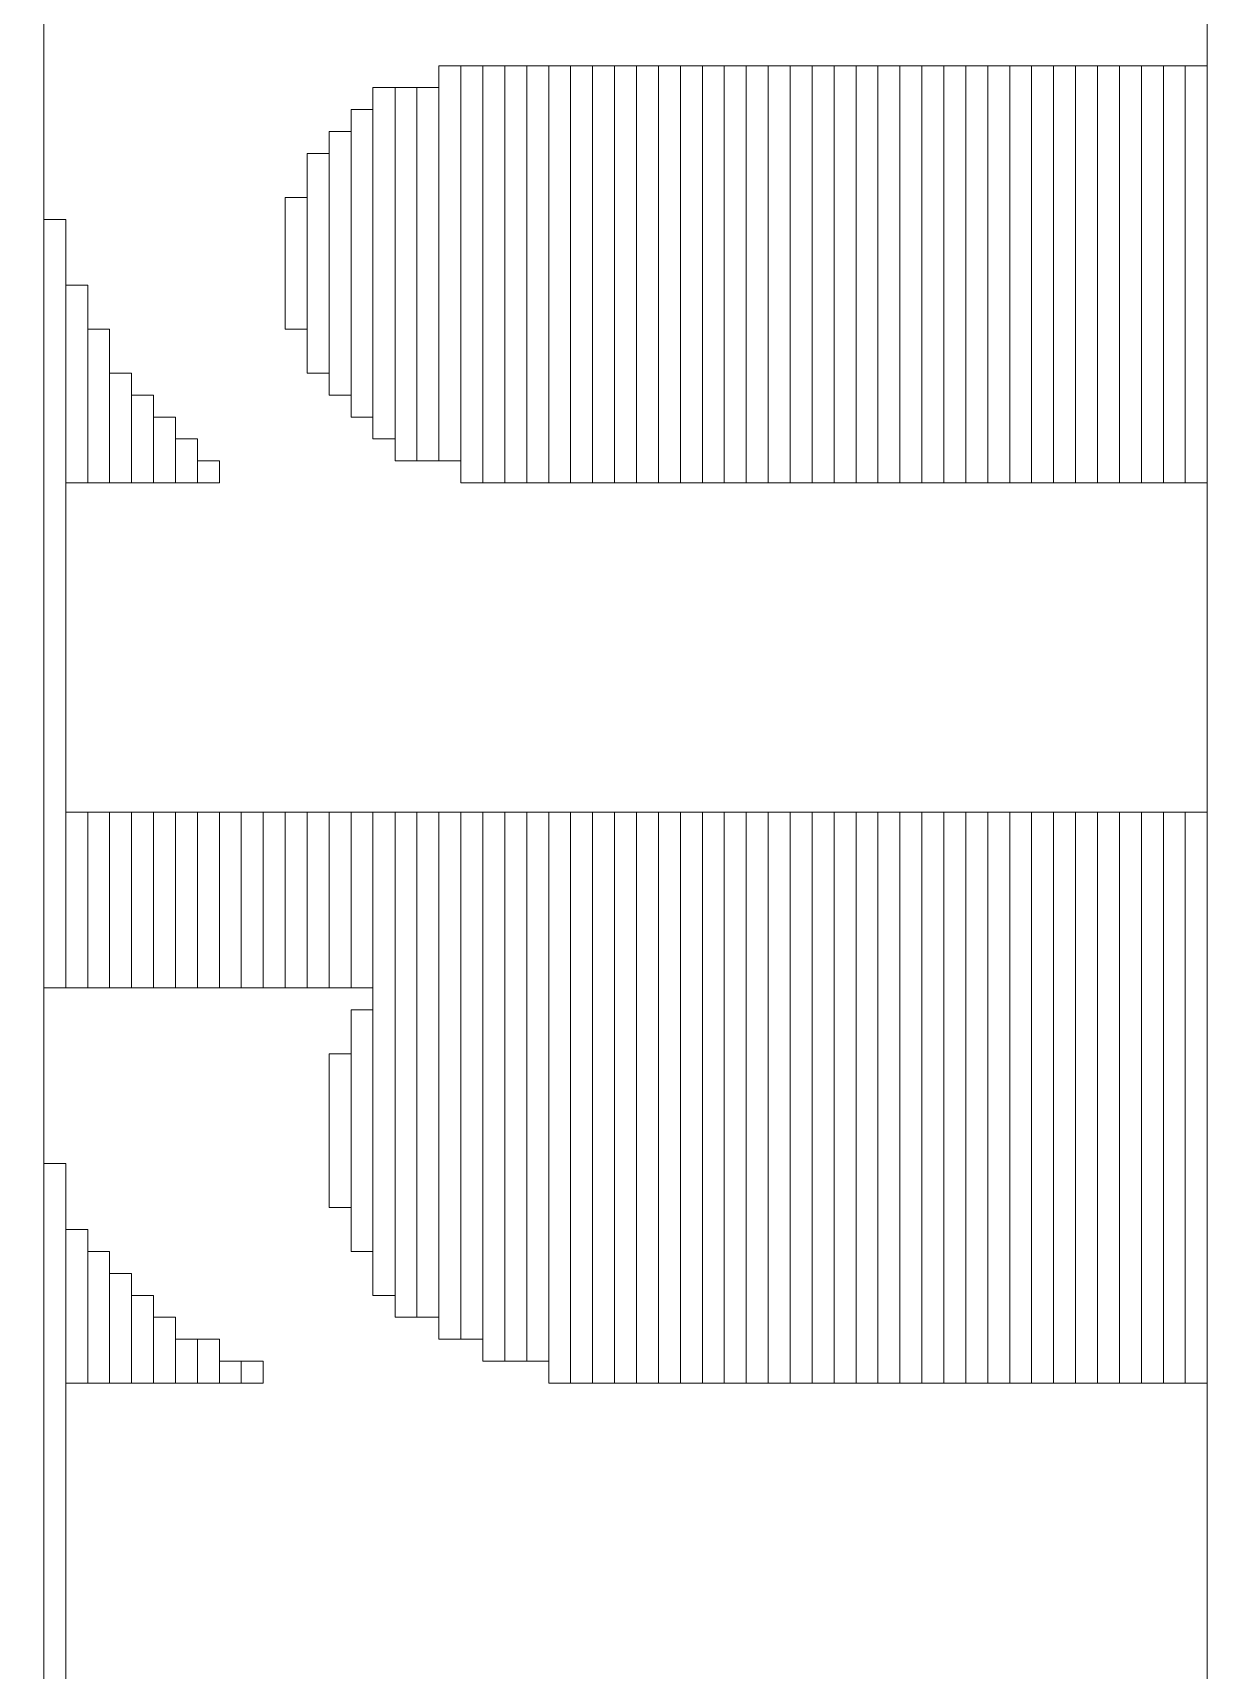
# Model space of a CAD drawing. Header units: millimetres. Extents: x -90 to 99, y -65 to 67.
# Drawn here: x -49.814 to -48.442, y -1.625 to 0.269 of the extents above; entities that cross this region are included whole.
import ezdxf

# ---------------------------------------------------------------- set-up
doc = ezdxf.new("R2010")
doc.units = ezdxf.units.MM
doc.header["$MEASUREMENT"] = 0
doc.layers.add('BG_OUTLINE', color=7, linetype='Continuous')
doc.layers.add('MA_PEN3', color=7, linetype='Continuous')

msp = doc.modelspace()

# ---------------------------------------------------------------- linework, layer by layer
at = {"layer": 'BG_OUTLINE', "color": 3, "lineweight": 9}
msp.add_open_spline([(-71.7269, -61.8795), (-71.7269, -61.8795), (-71.7343, 42.2681), (-71.7343, 42.2681), (-71.7343, 42.2681), (-71.7348, 43.0066), (-71.4419, 43.715), (-70.92, 44.2375), (-70.92, 44.2375), (-70.3982, 44.76), (-69.6866, 45.0538), (-68.9482, 45.0543), (-68.9482, 45.0543), (-68.9482, 45.0543), (75.2046, 45.0543), (75.2046, 45.0543), (75.2046, 45.0543), (76.8319, 45.0552), (78.1763, 43.7805), (78.2661, 42.1556), (78.2661, 42.1556), (78.2661, 42.1556), (78.2661, 31.2814), (78.2661, 31.2814), (78.2661, 31.2814), (78.2661, 31.2814), (72.2646, 31.2814), (72.2646, 31.2814), (72.2646, 31.2814), (72.2646, 31.2814), (72.2646, 26.9814), (72.2646, 26.9814), (72.2646, 26.9814), (72.2646, 26.9814), (78.2661, 26.9814), (78.2661, 26.9814), (78.2661, 26.9814), (78.2661, 26.9814), (78.2661, 18.6553), (78.2661, 18.6553), (78.2661, 18.6553), (78.2661, 18.6553), (72.2496, 18.6553), (72.2496, 18.6553), (72.2496, 18.6553), (72.2496, 18.6553), (72.2496, 14.3553), (72.2496, 14.3553), (72.2496, 14.3553), (72.2496, 14.3553), (78.2661, 14.3553), (78.2661, 14.3553), (78.2661, 14.3553), (78.2661, 14.3553), (78.2661, 9.255), (78.2661, 9.255), (78.2661, 9.255), (78.2661, 9.255), (72.2648, 9.255), (72.2648, 9.255), (72.2648, 9.255), (72.2648, 9.255), (72.2648, 4.955), (72.2648, 4.955), (72.2648, 4.955), (72.2648, 4.955), (78.2661, 4.955), (78.2661, 4.955), (78.2661, 4.955), (78.2661, 4.955), (78.2661, -3.3762), (78.2661, -3.3762), (78.2661, -3.3762), (78.2661, -3.3762), (72.2445, -3.3762), (72.2445, -3.3762), (72.2445, -3.3762), (72.2445, -3.3762), (72.2445, -7.6762), (72.2445, -7.6762), (72.2445, -7.6762), (72.2445, -7.6762), (78.2661, -7.6762), (78.2661, -7.6762), (78.2661, -7.6762), (78.2661, -7.6762), (78.2661, -12.7615), (78.2661, -12.7615), (78.2661, -12.7615), (78.2661, -12.7615), (72.2651, -12.7615), (72.2651, -12.7615), (72.2651, -12.7615), (72.2651, -12.7615), (72.2651, -17.0615), (72.2651, -17.0615), (72.2651, -17.0615), (72.2651, -17.0615), (78.2661, -17.0615), (78.2661, -17.0615), (78.2661, -17.0615), (78.2661, -17.0615), (78.2661, -25.4097), (78.2661, -25.4097), (78.2661, -25.4097), (78.2661, -25.4097), (72.2656, -25.4097), (72.2656, -25.4097), (72.2656, -25.4097), (72.2656, -25.4097), (72.2656, -29.7097), (72.2656, -29.7097), (72.2656, -29.7097), (72.2656, -29.7097), (78.2661, -29.7097), (78.2661, -29.7097), (78.2661, -29.7097), (78.2661, -29.7097), (78.2661, -34.793), (78.2661, -34.793), (78.2661, -34.793), (78.2661, -34.793), (72.2679, -34.793), (72.2679, -34.793), (72.2679, -34.793), (72.2679, -34.793), (72.2679, -39.0929), (72.2679, -39.0929), (72.2679, -39.0929), (72.2679, -39.0929), (78.2661, -39.0929), (78.2661, -39.0929), (78.2661, -39.0929), (78.2661, -39.0929), (78.2661, -47.4269), (78.2661, -47.4269), (78.2661, -47.4269), (78.2661, -47.4269), (72.2679, -47.4269), (72.2679, -47.4269), (72.2679, -47.4269), (72.2679, -47.4269), (72.2679, -51.7269), (72.2679, -51.7269), (72.2679, -51.7269), (72.2679, -51.7269), (78.2661, -51.7269), (78.2661, -51.7269), (78.2661, -51.7269), (78.2661, -51.7269), (78.2661, -51.8138), (78.2661, -51.8138), (78.2661, -51.8138), (78.2661, -51.8138), (78.2656, -61.8468), (78.2656, -61.8468), (78.2656, -61.8468), (78.2661, -62.6669), (77.9407, -63.4536), (77.3612, -64.0339), (77.3612, -64.0339), (76.7817, -64.6142), (75.9915, -64.9405), (75.1713, -64.941), (75.1713, -64.941), (75.1713, -64.941), (-68.6609, -64.9456), (-68.6609, -64.9456), (-68.6609, -64.9456), (-69.4735, -64.9461), (-70.2531, -64.6237), (-70.8281, -64.0495), (-70.8281, -64.0495), (-71.4031, -63.4752), (-71.7264, -62.6922), (-71.7269, -61.8795)], degree=3, knots=[0, 0, 0, 0, 0.022727, 0.022727, 0.022727, 0.022727, 0.045455, 0.045455, 0.045455, 0.045455, 0.068182, 0.068182, 0.068182, 0.068182, 0.090909, 0.090909, 0.090909, 0.090909, 0.113636, 0.113636, 0.113636, 0.113636, 0.136364, 0.136364, 0.136364, 0.136364, 0.159091, 0.159091, 0.159091, 0.159091, 0.181818, 0.181818, 0.181818, 0.181818, 0.204545, 0.204545, 0.204545, 0.204545, 0.227273, 0.227273, 0.227273, 0.227273, 0.25, 0.25, 0.25, 0.25, 0.272727, 0.272727, 0.272727, 0.272727, 0.295455, 0.295455, 0.295455, 0.295455, 0.318182, 0.318182, 0.318182, 0.318182, 0.340909, 0.340909, 0.340909, 0.340909, 0.363636, 0.363636, 0.363636, 0.363636, 0.386364, 0.386364, 0.386364, 0.386364, 0.409091, 0.409091, 0.409091, 0.409091, 0.431818, 0.431818, 0.431818, 0.431818, 0.454545, 0.454545, 0.454545, 0.454545, 0.477273, 0.477273, 0.477273, 0.477273, 0.5, 0.5, 0.5, 0.5, 0.522727, 0.522727, 0.522727, 0.522727, 0.545455, 0.545455, 0.545455, 0.545455, 0.568182, 0.568182, 0.568182, 0.568182, 0.590909, 0.590909, 0.590909, 0.590909, 0.613636, 0.613636, 0.613636, 0.613636, 0.636364, 0.636364, 0.636364, 0.636364, 0.659091, 0.659091, 0.659091, 0.659091, 0.681818, 0.681818, 0.681818, 0.681818, 0.704545, 0.704545, 0.704545, 0.704545, 0.727273, 0.727273, 0.727273, 0.727273, 0.75, 0.75, 0.75, 0.75, 0.772727, 0.772727, 0.772727, 0.772727, 0.795455, 0.795455, 0.795455, 0.795455, 0.818182, 0.818182, 0.818182, 0.818182, 0.840909, 0.840909, 0.840909, 0.840909, 0.863636, 0.863636, 0.863636, 0.863636, 0.886364, 0.886364, 0.886364, 0.886364, 0.909091, 0.909091, 0.909091, 0.909091, 0.931818, 0.931818, 0.931818, 0.931818, 0.954545, 0.954545, 0.954545, 0.954545, 0.977273, 0.977273, 0.977273, 0.977273, 1, 1, 1, 1], dxfattribs=at)
at = {"layer": 'MA_PEN3', "color": 5, "lineweight": 9}
for points in [[(-49.8014, -4.2904), (-49.8014, -4.2904), (-49.8267, -4.2904), (-49.8267, -4.2904), (-49.8267, -4.2904), (-49.8267, -4.2904), (-49.8267, 2.4658), (-49.8267, 2.4658), (-49.8267, 2.4658), (-49.8267, 2.4658), (-49.8014, 2.4658), (-49.8014, 2.4658), (-49.8014, 2.4658), (-49.8014, 2.4658), (-49.8014, -4.2904), (-49.8014, -4.2904)], [(-48.4297, -2.3092), (-48.4297, -2.3092), (-48.4551, -2.3092), (-48.4551, -2.3092), (-48.4551, -2.3092), (-48.4551, -2.3092), (-48.4551, 1.3736), (-48.4551, 1.3736), (-48.4551, 1.3736), (-48.4551, 1.3736), (-48.4297, 1.3736), (-48.4297, 1.3736), (-48.4297, 1.3736), (-48.4297, 1.3736), (-48.4297, -2.3092), (-48.4297, -2.3092)], [(-49.3187, -0.2265), (-49.3187, -0.2265), (-49.3442, -0.2265), (-49.3442, -0.2265), (-49.3442, -0.2265), (-49.3442, -0.2265), (-49.3442, 0.2307), (-49.3442, 0.2307), (-49.3442, 0.2307), (-49.3442, 0.2307), (-49.3187, 0.2307), (-49.3187, 0.2307), (-49.3187, 0.2307), (-49.3187, 0.2307), (-49.3187, -0.2265), (-49.3187, -0.2265)], [(-49.2933, -0.2519), (-49.2933, -0.2519), (-49.3187, -0.2519), (-49.3187, -0.2519), (-49.3187, -0.2519), (-49.3187, -0.2519), (-49.3187, 0.2307), (-49.3187, 0.2307), (-49.3187, 0.2307), (-49.3187, 0.2307), (-49.2933, 0.2307), (-49.2933, 0.2307), (-49.2933, 0.2307), (-49.2933, 0.2307), (-49.2933, -0.2519), (-49.2933, -0.2519)], [(-49.268, -0.2519), (-49.268, -0.2519), (-49.2933, -0.2519), (-49.2933, -0.2519), (-49.2933, -0.2519), (-49.2933, -0.2519), (-49.2933, 0.2307), (-49.2933, 0.2307), (-49.2933, 0.2307), (-49.2933, 0.2307), (-49.268, 0.2307), (-49.268, 0.2307), (-49.268, 0.2307), (-49.268, 0.2307), (-49.268, -0.2519), (-49.268, -0.2519)], [(-49.2425, -0.2519), (-49.2425, -0.2519), (-49.268, -0.2519), (-49.268, -0.2519), (-49.268, -0.2519), (-49.268, -0.2519), (-49.268, 0.2307), (-49.268, 0.2307), (-49.268, 0.2307), (-49.268, 0.2307), (-49.2425, 0.2307), (-49.2425, 0.2307), (-49.2425, 0.2307), (-49.2425, 0.2307), (-49.2425, -0.2519), (-49.2425, -0.2519)], [(-49.2171, -0.2519), (-49.2171, -0.2519), (-49.2425, -0.2519), (-49.2425, -0.2519), (-49.2425, -0.2519), (-49.2425, -0.2519), (-49.2425, 0.2307), (-49.2425, 0.2307), (-49.2425, 0.2307), (-49.2425, 0.2307), (-49.2171, 0.2307), (-49.2171, 0.2307), (-49.2171, 0.2307), (-49.2171, 0.2307), (-49.2171, -0.2519), (-49.2171, -0.2519)], [(-49.1917, -0.2519), (-49.1917, -0.2519), (-49.2171, -0.2519), (-49.2171, -0.2519), (-49.2171, -0.2519), (-49.2171, -0.2519), (-49.2171, 0.2307), (-49.2171, 0.2307), (-49.2171, 0.2307), (-49.2171, 0.2307), (-49.1917, 0.2307), (-49.1917, 0.2307), (-49.1917, 0.2307), (-49.1917, 0.2307), (-49.1917, -0.2519), (-49.1917, -0.2519)], [(-49.1663, -0.2519), (-49.1663, -0.2519), (-49.1917, -0.2519), (-49.1917, -0.2519), (-49.1917, -0.2519), (-49.1917, -0.2519), (-49.1917, 0.2307), (-49.1917, 0.2307), (-49.1917, 0.2307), (-49.1917, 0.2307), (-49.1663, 0.2307), (-49.1663, 0.2307), (-49.1663, 0.2307), (-49.1663, 0.2307), (-49.1663, -0.2519), (-49.1663, -0.2519)], [(-49.1409, -0.2519), (-49.1409, -0.2519), (-49.1663, -0.2519), (-49.1663, -0.2519), (-49.1663, -0.2519), (-49.1663, -0.2519), (-49.1663, 0.2307), (-49.1663, 0.2307), (-49.1663, 0.2307), (-49.1663, 0.2307), (-49.1409, 0.2307), (-49.1409, 0.2307), (-49.1409, 0.2307), (-49.1409, 0.2307), (-49.1409, -0.2519), (-49.1409, -0.2519)], [(-49.1155, -0.2519), (-49.1155, -0.2519), (-49.1409, -0.2519), (-49.1409, -0.2519), (-49.1409, -0.2519), (-49.1409, -0.2519), (-49.1409, 0.2307), (-49.1409, 0.2307), (-49.1409, 0.2307), (-49.1409, 0.2307), (-49.1155, 0.2307), (-49.1155, 0.2307), (-49.1155, 0.2307), (-49.1155, 0.2307), (-49.1155, -0.2519), (-49.1155, -0.2519)], [(-49.0901, -0.2519), (-49.0901, -0.2519), (-49.1155, -0.2519), (-49.1155, -0.2519), (-49.1155, -0.2519), (-49.1155, -0.2519), (-49.1155, 0.2307), (-49.1155, 0.2307), (-49.1155, 0.2307), (-49.1155, 0.2307), (-49.0901, 0.2307), (-49.0901, 0.2307), (-49.0901, 0.2307), (-49.0901, 0.2307), (-49.0901, -0.2519), (-49.0901, -0.2519)], [(-49.0647, -0.2519), (-49.0647, -0.2519), (-49.0901, -0.2519), (-49.0901, -0.2519), (-49.0901, -0.2519), (-49.0901, -0.2519), (-49.0901, 0.2307), (-49.0901, 0.2307), (-49.0901, 0.2307), (-49.0901, 0.2307), (-49.0647, 0.2307), (-49.0647, 0.2307), (-49.0647, 0.2307), (-49.0647, 0.2307), (-49.0647, -0.2519), (-49.0647, -0.2519)], [(-49.0393, -0.2519), (-49.0393, -0.2519), (-49.0647, -0.2519), (-49.0647, -0.2519), (-49.0647, -0.2519), (-49.0647, -0.2519), (-49.0647, 0.2307), (-49.0647, 0.2307), (-49.0647, 0.2307), (-49.0647, 0.2307), (-49.0393, 0.2307), (-49.0393, 0.2307), (-49.0393, 0.2307), (-49.0393, 0.2307), (-49.0393, -0.2519), (-49.0393, -0.2519)], [(-49.0139, -0.2519), (-49.0139, -0.2519), (-49.0393, -0.2519), (-49.0393, -0.2519), (-49.0393, -0.2519), (-49.0393, -0.2519), (-49.0393, 0.2307), (-49.0393, 0.2307), (-49.0393, 0.2307), (-49.0393, 0.2307), (-49.0139, 0.2307), (-49.0139, 0.2307), (-49.0139, 0.2307), (-49.0139, 0.2307), (-49.0139, -0.2519), (-49.0139, -0.2519)], [(-48.9885, -0.2519), (-48.9885, -0.2519), (-49.0139, -0.2519), (-49.0139, -0.2519), (-49.0139, -0.2519), (-49.0139, -0.2519), (-49.0139, 0.2307), (-49.0139, 0.2307), (-49.0139, 0.2307), (-49.0139, 0.2307), (-48.9885, 0.2307), (-48.9885, 0.2307), (-48.9885, 0.2307), (-48.9885, 0.2307), (-48.9885, -0.2519), (-48.9885, -0.2519)], [(-48.9631, -0.2519), (-48.9631, -0.2519), (-48.9885, -0.2519), (-48.9885, -0.2519), (-48.9885, -0.2519), (-48.9885, -0.2519), (-48.9885, 0.2307), (-48.9885, 0.2307), (-48.9885, 0.2307), (-48.9885, 0.2307), (-48.9631, 0.2307), (-48.9631, 0.2307), (-48.9631, 0.2307), (-48.9631, 0.2307), (-48.9631, -0.2519), (-48.9631, -0.2519)], [(-48.9377, -0.2519), (-48.9377, -0.2519), (-48.9631, -0.2519), (-48.9631, -0.2519), (-48.9631, -0.2519), (-48.9631, -0.2519), (-48.9631, 0.2307), (-48.9631, 0.2307), (-48.9631, 0.2307), (-48.9631, 0.2307), (-48.9377, 0.2307), (-48.9377, 0.2307), (-48.9377, 0.2307), (-48.9377, 0.2307), (-48.9377, -0.2519), (-48.9377, -0.2519)], [(-48.9123, -0.2519), (-48.9123, -0.2519), (-48.9377, -0.2519), (-48.9377, -0.2519), (-48.9377, -0.2519), (-48.9377, -0.2519), (-48.9377, 0.2307), (-48.9377, 0.2307), (-48.9377, 0.2307), (-48.9377, 0.2307), (-48.9123, 0.2307), (-48.9123, 0.2307), (-48.9123, 0.2307), (-48.9123, 0.2307), (-48.9123, -0.2519), (-48.9123, -0.2519)], [(-48.8869, -0.2519), (-48.8869, -0.2519), (-48.9123, -0.2519), (-48.9123, -0.2519), (-48.9123, -0.2519), (-48.9123, -0.2519), (-48.9123, 0.2307), (-48.9123, 0.2307), (-48.9123, 0.2307), (-48.9123, 0.2307), (-48.8869, 0.2307), (-48.8869, 0.2307), (-48.8869, 0.2307), (-48.8869, 0.2307), (-48.8869, -0.2519), (-48.8869, -0.2519)], [(-48.8615, -0.2519), (-48.8615, -0.2519), (-48.8869, -0.2519), (-48.8869, -0.2519), (-48.8869, -0.2519), (-48.8869, -0.2519), (-48.8869, 0.2307), (-48.8869, 0.2307), (-48.8869, 0.2307), (-48.8869, 0.2307), (-48.8615, 0.2307), (-48.8615, 0.2307), (-48.8615, 0.2307), (-48.8615, 0.2307), (-48.8615, -0.2519), (-48.8615, -0.2519)], [(-48.8361, -0.2519), (-48.8361, -0.2519), (-48.8615, -0.2519), (-48.8615, -0.2519), (-48.8615, -0.2519), (-48.8615, -0.2519), (-48.8615, 0.2307), (-48.8615, 0.2307), (-48.8615, 0.2307), (-48.8615, 0.2307), (-48.8361, 0.2307), (-48.8361, 0.2307), (-48.8361, 0.2307), (-48.8361, 0.2307), (-48.8361, -0.2519), (-48.8361, -0.2519)], [(-48.8107, -0.2519), (-48.8107, -0.2519), (-48.8361, -0.2519), (-48.8361, -0.2519), (-48.8361, -0.2519), (-48.8361, -0.2519), (-48.8361, 0.2307), (-48.8361, 0.2307), (-48.8361, 0.2307), (-48.8361, 0.2307), (-48.8107, 0.2307), (-48.8107, 0.2307), (-48.8107, 0.2307), (-48.8107, 0.2307), (-48.8107, -0.2519), (-48.8107, -0.2519)], [(-48.7853, -0.2519), (-48.7853, -0.2519), (-48.8107, -0.2519), (-48.8107, -0.2519), (-48.8107, -0.2519), (-48.8107, -0.2519), (-48.8107, 0.2307), (-48.8107, 0.2307), (-48.8107, 0.2307), (-48.8107, 0.2307), (-48.7853, 0.2307), (-48.7853, 0.2307), (-48.7853, 0.2307), (-48.7853, 0.2307), (-48.7853, -0.2519), (-48.7853, -0.2519)], [(-48.7599, -0.2519), (-48.7599, -0.2519), (-48.7853, -0.2519), (-48.7853, -0.2519), (-48.7853, -0.2519), (-48.7853, -0.2519), (-48.7853, 0.2307), (-48.7853, 0.2307), (-48.7853, 0.2307), (-48.7853, 0.2307), (-48.7599, 0.2307), (-48.7599, 0.2307), (-48.7599, 0.2307), (-48.7599, 0.2307), (-48.7599, -0.2519), (-48.7599, -0.2519)], [(-48.7345, -0.2519), (-48.7345, -0.2519), (-48.7599, -0.2519), (-48.7599, -0.2519), (-48.7599, -0.2519), (-48.7599, -0.2519), (-48.7599, 0.2307), (-48.7599, 0.2307), (-48.7599, 0.2307), (-48.7599, 0.2307), (-48.7345, 0.2307), (-48.7345, 0.2307), (-48.7345, 0.2307), (-48.7345, 0.2307), (-48.7345, -0.2519), (-48.7345, -0.2519)], [(-48.7091, -0.2519), (-48.7091, -0.2519), (-48.7345, -0.2519), (-48.7345, -0.2519), (-48.7345, -0.2519), (-48.7345, -0.2519), (-48.7345, 0.2307), (-48.7345, 0.2307), (-48.7345, 0.2307), (-48.7345, 0.2307), (-48.7091, 0.2307), (-48.7091, 0.2307), (-48.7091, 0.2307), (-48.7091, 0.2307), (-48.7091, -0.2519), (-48.7091, -0.2519)], [(-48.6837, -0.2519), (-48.6837, -0.2519), (-48.7091, -0.2519), (-48.7091, -0.2519), (-48.7091, -0.2519), (-48.7091, -0.2519), (-48.7091, 0.2307), (-48.7091, 0.2307), (-48.7091, 0.2307), (-48.7091, 0.2307), (-48.6837, 0.2307), (-48.6837, 0.2307), (-48.6837, 0.2307), (-48.6837, 0.2307), (-48.6837, -0.2519), (-48.6837, -0.2519)], [(-48.6583, -0.2519), (-48.6583, -0.2519), (-48.6837, -0.2519), (-48.6837, -0.2519), (-48.6837, -0.2519), (-48.6837, -0.2519), (-48.6837, 0.2307), (-48.6837, 0.2307), (-48.6837, 0.2307), (-48.6837, 0.2307), (-48.6583, 0.2307), (-48.6583, 0.2307), (-48.6583, 0.2307), (-48.6583, 0.2307), (-48.6583, -0.2519), (-48.6583, -0.2519)], [(-48.6329, -0.2519), (-48.6329, -0.2519), (-48.6583, -0.2519), (-48.6583, -0.2519), (-48.6583, -0.2519), (-48.6583, -0.2519), (-48.6583, 0.2307), (-48.6583, 0.2307), (-48.6583, 0.2307), (-48.6583, 0.2307), (-48.6329, 0.2307), (-48.6329, 0.2307), (-48.6329, 0.2307), (-48.6329, 0.2307), (-48.6329, -0.2519), (-48.6329, -0.2519)], [(-48.6075, -0.2519), (-48.6075, -0.2519), (-48.6329, -0.2519), (-48.6329, -0.2519), (-48.6329, -0.2519), (-48.6329, -0.2519), (-48.6329, 0.2307), (-48.6329, 0.2307), (-48.6329, 0.2307), (-48.6329, 0.2307), (-48.6075, 0.2307), (-48.6075, 0.2307), (-48.6075, 0.2307), (-48.6075, 0.2307), (-48.6075, -0.2519), (-48.6075, -0.2519)], [(-48.5821, -0.2519), (-48.5821, -0.2519), (-48.6075, -0.2519), (-48.6075, -0.2519), (-48.6075, -0.2519), (-48.6075, -0.2519), (-48.6075, 0.2307), (-48.6075, 0.2307), (-48.6075, 0.2307), (-48.6075, 0.2307), (-48.5821, 0.2307), (-48.5821, 0.2307), (-48.5821, 0.2307), (-48.5821, 0.2307), (-48.5821, -0.2519), (-48.5821, -0.2519)], [(-48.5567, -0.2519), (-48.5567, -0.2519), (-48.5821, -0.2519), (-48.5821, -0.2519), (-48.5821, -0.2519), (-48.5821, -0.2519), (-48.5821, 0.2307), (-48.5821, 0.2307), (-48.5821, 0.2307), (-48.5821, 0.2307), (-48.5567, 0.2307), (-48.5567, 0.2307), (-48.5567, 0.2307), (-48.5567, 0.2307), (-48.5567, -0.2519), (-48.5567, -0.2519)], [(-48.5313, -0.2519), (-48.5313, -0.2519), (-48.5567, -0.2519), (-48.5567, -0.2519), (-48.5567, -0.2519), (-48.5567, -0.2519), (-48.5567, 0.2307), (-48.5567, 0.2307), (-48.5567, 0.2307), (-48.5567, 0.2307), (-48.5313, 0.2307), (-48.5313, 0.2307), (-48.5313, 0.2307), (-48.5313, 0.2307), (-48.5313, -0.2519), (-48.5313, -0.2519)], [(-48.5059, -0.2519), (-48.5059, -0.2519), (-48.5313, -0.2519), (-48.5313, -0.2519), (-48.5313, -0.2519), (-48.5313, -0.2519), (-48.5313, 0.2307), (-48.5313, 0.2307), (-48.5313, 0.2307), (-48.5313, 0.2307), (-48.5059, 0.2307), (-48.5059, 0.2307), (-48.5059, 0.2307), (-48.5059, 0.2307), (-48.5059, -0.2519), (-48.5059, -0.2519)], [(-48.4805, -0.2519), (-48.4805, -0.2519), (-48.5059, -0.2519), (-48.5059, -0.2519), (-48.5059, -0.2519), (-48.5059, -0.2519), (-48.5059, 0.2307), (-48.5059, 0.2307), (-48.5059, 0.2307), (-48.5059, 0.2307), (-48.4805, 0.2307), (-48.4805, 0.2307), (-48.4805, 0.2307), (-48.4805, 0.2307), (-48.4805, -0.2519), (-48.4805, -0.2519)], [(-48.4551, -0.2519), (-48.4551, -0.2519), (-48.4805, -0.2519), (-48.4805, -0.2519), (-48.4805, -0.2519), (-48.4805, -0.2519), (-48.4805, 0.2307), (-48.4805, 0.2307), (-48.4805, 0.2307), (-48.4805, 0.2307), (-48.4551, 0.2307), (-48.4551, 0.2307), (-48.4551, 0.2307), (-48.4551, 0.2307), (-48.4551, -0.2519), (-48.4551, -0.2519)], [(-49.3949, -0.2011), (-49.3949, -0.2011), (-49.4204, -0.2011), (-49.4204, -0.2011), (-49.4204, -0.2011), (-49.4204, -0.2011), (-49.4204, 0.2053), (-49.4204, 0.2053), (-49.4204, 0.2053), (-49.4204, 0.2053), (-49.3949, 0.2053), (-49.3949, 0.2053), (-49.3949, 0.2053), (-49.3949, 0.2053), (-49.3949, -0.2011), (-49.3949, -0.2011)], [(-49.3695, -0.2265), (-49.3695, -0.2265), (-49.3949, -0.2265), (-49.3949, -0.2265), (-49.3949, -0.2265), (-49.3949, -0.2265), (-49.3949, 0.2053), (-49.3949, 0.2053), (-49.3949, 0.2053), (-49.3949, 0.2053), (-49.3695, 0.2053), (-49.3695, 0.2053), (-49.3695, 0.2053), (-49.3695, 0.2053), (-49.3695, -0.2265), (-49.3695, -0.2265)], [(-49.3442, -0.2265), (-49.3442, -0.2265), (-49.3695, -0.2265), (-49.3695, -0.2265), (-49.3695, -0.2265), (-49.3695, -0.2265), (-49.3695, 0.2053), (-49.3695, 0.2053), (-49.3695, 0.2053), (-49.3695, 0.2053), (-49.3442, 0.2053), (-49.3442, 0.2053), (-49.3442, 0.2053), (-49.3442, 0.2053), (-49.3442, -0.2265), (-49.3442, -0.2265)], [(-49.4204, -0.1757), (-49.4204, -0.1757), (-49.4457, -0.1757), (-49.4457, -0.1757), (-49.4457, -0.1757), (-49.4457, -0.1757), (-49.4457, 0.1799), (-49.4457, 0.1799), (-49.4457, 0.1799), (-49.4457, 0.1799), (-49.4204, 0.1799), (-49.4204, 0.1799), (-49.4204, 0.1799), (-49.4204, 0.1799), (-49.4204, -0.1757), (-49.4204, -0.1757)], [(-49.4457, -0.1503), (-49.4457, -0.1503), (-49.4711, -0.1503), (-49.4711, -0.1503), (-49.4711, -0.1503), (-49.4711, -0.1503), (-49.4711, 0.1545), (-49.4711, 0.1545), (-49.4711, 0.1545), (-49.4711, 0.1545), (-49.4457, 0.1545), (-49.4457, 0.1545), (-49.4457, 0.1545), (-49.4457, 0.1545), (-49.4457, -0.1503), (-49.4457, -0.1503)], [(-49.4711, -0.1249), (-49.4711, -0.1249), (-49.4966, -0.1249), (-49.4966, -0.1249), (-49.4966, -0.1249), (-49.4966, -0.1249), (-49.4966, 0.1291), (-49.4966, 0.1291), (-49.4966, 0.1291), (-49.4966, 0.1291), (-49.4711, 0.1291), (-49.4711, 0.1291), (-49.4711, 0.1291), (-49.4711, 0.1291), (-49.4711, -0.1249), (-49.4711, -0.1249)], [(-49.4966, -0.0741), (-49.4966, -0.0741), (-49.5219, -0.0741), (-49.5219, -0.0741), (-49.5219, -0.0741), (-49.5219, -0.0741), (-49.5219, 0.0783), (-49.5219, 0.0783), (-49.5219, 0.0783), (-49.5219, 0.0783), (-49.4966, 0.0783), (-49.4966, 0.0783), (-49.4966, 0.0783), (-49.4966, 0.0783), (-49.4966, -0.0741), (-49.4966, -0.0741)], [(-49.7759, -0.8361), (-49.7759, -0.8361), (-49.8014, -0.8361), (-49.8014, -0.8361), (-49.8014, -0.8361), (-49.8014, -0.8361), (-49.8014, 0.0529), (-49.8014, 0.0529), (-49.8014, 0.0529), (-49.8014, 0.0529), (-49.7759, 0.0529), (-49.7759, 0.0529), (-49.7759, 0.0529), (-49.7759, 0.0529), (-49.7759, -0.8361), (-49.7759, -0.8361)], [(-49.7505, -0.2519), (-49.7505, -0.2519), (-49.7759, -0.2519), (-49.7759, -0.2519), (-49.7759, -0.2519), (-49.7759, -0.2519), (-49.7759, -0.0233), (-49.7759, -0.0233), (-49.7759, -0.0233), (-49.7759, -0.0233), (-49.7505, -0.0233), (-49.7505, -0.0233), (-49.7505, -0.0233), (-49.7505, -0.0233), (-49.7505, -0.2519), (-49.7505, -0.2519)], [(-49.7252, -0.2519), (-49.7252, -0.2519), (-49.7505, -0.2519), (-49.7505, -0.2519), (-49.7505, -0.2519), (-49.7505, -0.2519), (-49.7505, -0.0741), (-49.7505, -0.0741), (-49.7505, -0.0741), (-49.7505, -0.0741), (-49.7252, -0.0741), (-49.7252, -0.0741), (-49.7252, -0.0741), (-49.7252, -0.0741), (-49.7252, -0.2519), (-49.7252, -0.2519)], [(-49.6997, -0.2519), (-49.6997, -0.2519), (-49.7252, -0.2519), (-49.7252, -0.2519), (-49.7252, -0.2519), (-49.7252, -0.2519), (-49.7252, -0.1249), (-49.7252, -0.1249), (-49.7252, -0.1249), (-49.7252, -0.1249), (-49.6997, -0.1249), (-49.6997, -0.1249), (-49.6997, -0.1249), (-49.6997, -0.1249), (-49.6997, -0.2519), (-49.6997, -0.2519)], [(-49.6743, -0.2519), (-49.6743, -0.2519), (-49.6997, -0.2519), (-49.6997, -0.2519), (-49.6997, -0.2519), (-49.6997, -0.2519), (-49.6997, -0.1503), (-49.6997, -0.1503), (-49.6997, -0.1503), (-49.6997, -0.1503), (-49.6743, -0.1503), (-49.6743, -0.1503), (-49.6743, -0.1503), (-49.6743, -0.1503), (-49.6743, -0.2519), (-49.6743, -0.2519)], [(-49.649, -0.2519), (-49.649, -0.2519), (-49.6743, -0.2519), (-49.6743, -0.2519), (-49.6743, -0.2519), (-49.6743, -0.2519), (-49.6743, -0.1757), (-49.6743, -0.1757), (-49.6743, -0.1757), (-49.6743, -0.1757), (-49.649, -0.1757), (-49.649, -0.1757), (-49.649, -0.1757), (-49.649, -0.1757), (-49.649, -0.2519), (-49.649, -0.2519)], [(-49.6235, -0.2519), (-49.6235, -0.2519), (-49.649, -0.2519), (-49.649, -0.2519), (-49.649, -0.2519), (-49.649, -0.2519), (-49.649, -0.2011), (-49.649, -0.2011), (-49.649, -0.2011), (-49.649, -0.2011), (-49.6235, -0.2011), (-49.6235, -0.2011), (-49.6235, -0.2011), (-49.6235, -0.2011), (-49.6235, -0.2519), (-49.6235, -0.2519)], [(-49.5981, -0.2519), (-49.5981, -0.2519), (-49.6235, -0.2519), (-49.6235, -0.2519), (-49.6235, -0.2519), (-49.6235, -0.2519), (-49.6235, -0.2265), (-49.6235, -0.2265), (-49.6235, -0.2265), (-49.6235, -0.2265), (-49.5981, -0.2265), (-49.5981, -0.2265), (-49.5981, -0.2265), (-49.5981, -0.2265), (-49.5981, -0.2519), (-49.5981, -0.2519)], [(-49.7505, -0.8361), (-49.7505, -0.8361), (-49.7759, -0.8361), (-49.7759, -0.8361), (-49.7759, -0.8361), (-49.7759, -0.8361), (-49.7759, -0.6329), (-49.7759, -0.6329), (-49.7759, -0.6329), (-49.7759, -0.6329), (-49.7505, -0.6329), (-49.7505, -0.6329), (-49.7505, -0.6329), (-49.7505, -0.6329), (-49.7505, -0.8361), (-49.7505, -0.8361)], [(-49.7252, -0.8361), (-49.7252, -0.8361), (-49.7505, -0.8361), (-49.7505, -0.8361), (-49.7505, -0.8361), (-49.7505, -0.8361), (-49.7505, -0.6329), (-49.7505, -0.6329), (-49.7505, -0.6329), (-49.7505, -0.6329), (-49.7252, -0.6329), (-49.7252, -0.6329), (-49.7252, -0.6329), (-49.7252, -0.6329), (-49.7252, -0.8361), (-49.7252, -0.8361)], [(-49.6997, -0.8361), (-49.6997, -0.8361), (-49.7252, -0.8361), (-49.7252, -0.8361), (-49.7252, -0.8361), (-49.7252, -0.8361), (-49.7252, -0.6329), (-49.7252, -0.6329), (-49.7252, -0.6329), (-49.7252, -0.6329), (-49.6997, -0.6329), (-49.6997, -0.6329), (-49.6997, -0.6329), (-49.6997, -0.6329), (-49.6997, -0.8361), (-49.6997, -0.8361)], [(-49.6743, -0.8361), (-49.6743, -0.8361), (-49.6997, -0.8361), (-49.6997, -0.8361), (-49.6997, -0.8361), (-49.6997, -0.8361), (-49.6997, -0.6329), (-49.6997, -0.6329), (-49.6997, -0.6329), (-49.6997, -0.6329), (-49.6743, -0.6329), (-49.6743, -0.6329), (-49.6743, -0.6329), (-49.6743, -0.6329), (-49.6743, -0.8361), (-49.6743, -0.8361)], [(-49.649, -0.8361), (-49.649, -0.8361), (-49.6743, -0.8361), (-49.6743, -0.8361), (-49.6743, -0.8361), (-49.6743, -0.8361), (-49.6743, -0.6329), (-49.6743, -0.6329), (-49.6743, -0.6329), (-49.6743, -0.6329), (-49.649, -0.6329), (-49.649, -0.6329), (-49.649, -0.6329), (-49.649, -0.6329), (-49.649, -0.8361), (-49.649, -0.8361)], [(-49.6235, -0.8361), (-49.6235, -0.8361), (-49.649, -0.8361), (-49.649, -0.8361), (-49.649, -0.8361), (-49.649, -0.8361), (-49.649, -0.6329), (-49.649, -0.6329), (-49.649, -0.6329), (-49.649, -0.6329), (-49.6235, -0.6329), (-49.6235, -0.6329), (-49.6235, -0.6329), (-49.6235, -0.6329), (-49.6235, -0.8361), (-49.6235, -0.8361)], [(-49.5981, -0.8361), (-49.5981, -0.8361), (-49.6235, -0.8361), (-49.6235, -0.8361), (-49.6235, -0.8361), (-49.6235, -0.8361), (-49.6235, -0.6329), (-49.6235, -0.6329), (-49.6235, -0.6329), (-49.6235, -0.6329), (-49.5981, -0.6329), (-49.5981, -0.6329), (-49.5981, -0.6329), (-49.5981, -0.6329), (-49.5981, -0.8361), (-49.5981, -0.8361)], [(-49.5728, -0.8361), (-49.5728, -0.8361), (-49.5981, -0.8361), (-49.5981, -0.8361), (-49.5981, -0.8361), (-49.5981, -0.8361), (-49.5981, -0.6329), (-49.5981, -0.6329), (-49.5981, -0.6329), (-49.5981, -0.6329), (-49.5728, -0.6329), (-49.5728, -0.6329), (-49.5728, -0.6329), (-49.5728, -0.6329), (-49.5728, -0.8361), (-49.5728, -0.8361)], [(-49.5473, -0.8361), (-49.5473, -0.8361), (-49.5728, -0.8361), (-49.5728, -0.8361), (-49.5728, -0.8361), (-49.5728, -0.8361), (-49.5728, -0.6329), (-49.5728, -0.6329), (-49.5728, -0.6329), (-49.5728, -0.6329), (-49.5473, -0.6329), (-49.5473, -0.6329), (-49.5473, -0.6329), (-49.5473, -0.6329), (-49.5473, -0.8361), (-49.5473, -0.8361)], [(-49.5219, -0.8361), (-49.5219, -0.8361), (-49.5473, -0.8361), (-49.5473, -0.8361), (-49.5473, -0.8361), (-49.5473, -0.8361), (-49.5473, -0.6329), (-49.5473, -0.6329), (-49.5473, -0.6329), (-49.5473, -0.6329), (-49.5219, -0.6329), (-49.5219, -0.6329), (-49.5219, -0.6329), (-49.5219, -0.6329), (-49.5219, -0.8361), (-49.5219, -0.8361)], [(-49.4966, -0.8361), (-49.4966, -0.8361), (-49.5219, -0.8361), (-49.5219, -0.8361), (-49.5219, -0.8361), (-49.5219, -0.8361), (-49.5219, -0.6329), (-49.5219, -0.6329), (-49.5219, -0.6329), (-49.5219, -0.6329), (-49.4966, -0.6329), (-49.4966, -0.6329), (-49.4966, -0.6329), (-49.4966, -0.6329), (-49.4966, -0.8361), (-49.4966, -0.8361)], [(-49.4711, -0.8361), (-49.4711, -0.8361), (-49.4966, -0.8361), (-49.4966, -0.8361), (-49.4966, -0.8361), (-49.4966, -0.8361), (-49.4966, -0.6329), (-49.4966, -0.6329), (-49.4966, -0.6329), (-49.4966, -0.6329), (-49.4711, -0.6329), (-49.4711, -0.6329), (-49.4711, -0.6329), (-49.4711, -0.6329), (-49.4711, -0.8361), (-49.4711, -0.8361)], [(-49.4457, -0.8361), (-49.4457, -0.8361), (-49.4711, -0.8361), (-49.4711, -0.8361), (-49.4711, -0.8361), (-49.4711, -0.8361), (-49.4711, -0.6329), (-49.4711, -0.6329), (-49.4711, -0.6329), (-49.4711, -0.6329), (-49.4457, -0.6329), (-49.4457, -0.6329), (-49.4457, -0.6329), (-49.4457, -0.6329), (-49.4457, -0.8361), (-49.4457, -0.8361)], [(-49.4204, -0.8361), (-49.4204, -0.8361), (-49.4457, -0.8361), (-49.4457, -0.8361), (-49.4457, -0.8361), (-49.4457, -0.8361), (-49.4457, -0.6329), (-49.4457, -0.6329), (-49.4457, -0.6329), (-49.4457, -0.6329), (-49.4204, -0.6329), (-49.4204, -0.6329), (-49.4204, -0.6329), (-49.4204, -0.6329), (-49.4204, -0.8361), (-49.4204, -0.8361)], [(-49.3949, -1.1917), (-49.3949, -1.1917), (-49.4204, -1.1917), (-49.4204, -1.1917), (-49.4204, -1.1917), (-49.4204, -1.1917), (-49.4204, -0.6329), (-49.4204, -0.6329), (-49.4204, -0.6329), (-49.4204, -0.6329), (-49.3949, -0.6329), (-49.3949, -0.6329), (-49.3949, -0.6329), (-49.3949, -0.6329), (-49.3949, -1.1917), (-49.3949, -1.1917)], [(-49.3695, -1.2171), (-49.3695, -1.2171), (-49.3949, -1.2171), (-49.3949, -1.2171), (-49.3949, -1.2171), (-49.3949, -1.2171), (-49.3949, -0.6329), (-49.3949, -0.6329), (-49.3949, -0.6329), (-49.3949, -0.6329), (-49.3695, -0.6329), (-49.3695, -0.6329), (-49.3695, -0.6329), (-49.3695, -0.6329), (-49.3695, -1.2171), (-49.3695, -1.2171)], [(-49.3442, -1.2171), (-49.3442, -1.2171), (-49.3695, -1.2171), (-49.3695, -1.2171), (-49.3695, -1.2171), (-49.3695, -1.2171), (-49.3695, -0.6329), (-49.3695, -0.6329), (-49.3695, -0.6329), (-49.3695, -0.6329), (-49.3442, -0.6329), (-49.3442, -0.6329), (-49.3442, -0.6329), (-49.3442, -0.6329), (-49.3442, -1.2171), (-49.3442, -1.2171)], [(-49.3187, -1.2425), (-49.3187, -1.2425), (-49.3442, -1.2425), (-49.3442, -1.2425), (-49.3442, -1.2425), (-49.3442, -1.2425), (-49.3442, -0.6329), (-49.3442, -0.6329), (-49.3442, -0.6329), (-49.3442, -0.6329), (-49.3187, -0.6329), (-49.3187, -0.6329), (-49.3187, -0.6329), (-49.3187, -0.6329), (-49.3187, -1.2425), (-49.3187, -1.2425)], [(-49.2933, -1.2425), (-49.2933, -1.2425), (-49.3187, -1.2425), (-49.3187, -1.2425), (-49.3187, -1.2425), (-49.3187, -1.2425), (-49.3187, -0.6329), (-49.3187, -0.6329), (-49.3187, -0.6329), (-49.3187, -0.6329), (-49.2933, -0.6329), (-49.2933, -0.6329), (-49.2933, -0.6329), (-49.2933, -0.6329), (-49.2933, -1.2425), (-49.2933, -1.2425)], [(-49.268, -1.2679), (-49.268, -1.2679), (-49.2933, -1.2679), (-49.2933, -1.2679), (-49.2933, -1.2679), (-49.2933, -1.2679), (-49.2933, -0.6329), (-49.2933, -0.6329), (-49.2933, -0.6329), (-49.2933, -0.6329), (-49.268, -0.6329), (-49.268, -0.6329), (-49.268, -0.6329), (-49.268, -0.6329), (-49.268, -1.2679), (-49.268, -1.2679)], [(-49.2425, -1.2679), (-49.2425, -1.2679), (-49.268, -1.2679), (-49.268, -1.2679), (-49.268, -1.2679), (-49.268, -1.2679), (-49.268, -0.6329), (-49.268, -0.6329), (-49.268, -0.6329), (-49.268, -0.6329), (-49.2425, -0.6329), (-49.2425, -0.6329), (-49.2425, -0.6329), (-49.2425, -0.6329), (-49.2425, -1.2679), (-49.2425, -1.2679)], [(-49.2171, -1.2679), (-49.2171, -1.2679), (-49.2425, -1.2679), (-49.2425, -1.2679), (-49.2425, -1.2679), (-49.2425, -1.2679), (-49.2425, -0.6329), (-49.2425, -0.6329), (-49.2425, -0.6329), (-49.2425, -0.6329), (-49.2171, -0.6329), (-49.2171, -0.6329), (-49.2171, -0.6329), (-49.2171, -0.6329), (-49.2171, -1.2679), (-49.2171, -1.2679)], [(-49.1917, -1.2933), (-49.1917, -1.2933), (-49.2171, -1.2933), (-49.2171, -1.2933), (-49.2171, -1.2933), (-49.2171, -1.2933), (-49.2171, -0.6329), (-49.2171, -0.6329), (-49.2171, -0.6329), (-49.2171, -0.6329), (-49.1917, -0.6329), (-49.1917, -0.6329), (-49.1917, -0.6329), (-49.1917, -0.6329), (-49.1917, -1.2933), (-49.1917, -1.2933)], [(-49.1663, -1.2933), (-49.1663, -1.2933), (-49.1917, -1.2933), (-49.1917, -1.2933), (-49.1917, -1.2933), (-49.1917, -1.2933), (-49.1917, -0.6329), (-49.1917, -0.6329), (-49.1917, -0.6329), (-49.1917, -0.6329), (-49.1663, -0.6329), (-49.1663, -0.6329), (-49.1663, -0.6329), (-49.1663, -0.6329), (-49.1663, -1.2933), (-49.1663, -1.2933)], [(-49.1409, -1.2933), (-49.1409, -1.2933), (-49.1663, -1.2933), (-49.1663, -1.2933), (-49.1663, -1.2933), (-49.1663, -1.2933), (-49.1663, -0.6329), (-49.1663, -0.6329), (-49.1663, -0.6329), (-49.1663, -0.6329), (-49.1409, -0.6329), (-49.1409, -0.6329), (-49.1409, -0.6329), (-49.1409, -0.6329), (-49.1409, -1.2933), (-49.1409, -1.2933)], [(-49.1155, -1.2933), (-49.1155, -1.2933), (-49.1409, -1.2933), (-49.1409, -1.2933), (-49.1409, -1.2933), (-49.1409, -1.2933), (-49.1409, -0.6329), (-49.1409, -0.6329), (-49.1409, -0.6329), (-49.1409, -0.6329), (-49.1155, -0.6329), (-49.1155, -0.6329), (-49.1155, -0.6329), (-49.1155, -0.6329), (-49.1155, -1.2933), (-49.1155, -1.2933)], [(-49.0901, -1.2933), (-49.0901, -1.2933), (-49.1155, -1.2933), (-49.1155, -1.2933), (-49.1155, -1.2933), (-49.1155, -1.2933), (-49.1155, -0.6329), (-49.1155, -0.6329), (-49.1155, -0.6329), (-49.1155, -0.6329), (-49.0901, -0.6329), (-49.0901, -0.6329), (-49.0901, -0.6329), (-49.0901, -0.6329), (-49.0901, -1.2933), (-49.0901, -1.2933)], [(-49.0647, -1.2933), (-49.0647, -1.2933), (-49.0901, -1.2933), (-49.0901, -1.2933), (-49.0901, -1.2933), (-49.0901, -1.2933), (-49.0901, -0.6329), (-49.0901, -0.6329), (-49.0901, -0.6329), (-49.0901, -0.6329), (-49.0647, -0.6329), (-49.0647, -0.6329), (-49.0647, -0.6329), (-49.0647, -0.6329), (-49.0647, -1.2933), (-49.0647, -1.2933)], [(-49.0393, -1.2933), (-49.0393, -1.2933), (-49.0647, -1.2933), (-49.0647, -1.2933), (-49.0647, -1.2933), (-49.0647, -1.2933), (-49.0647, -0.6329), (-49.0647, -0.6329), (-49.0647, -0.6329), (-49.0647, -0.6329), (-49.0393, -0.6329), (-49.0393, -0.6329), (-49.0393, -0.6329), (-49.0393, -0.6329), (-49.0393, -1.2933), (-49.0393, -1.2933)], [(-49.0139, -1.2933), (-49.0139, -1.2933), (-49.0393, -1.2933), (-49.0393, -1.2933), (-49.0393, -1.2933), (-49.0393, -1.2933), (-49.0393, -0.6329), (-49.0393, -0.6329), (-49.0393, -0.6329), (-49.0393, -0.6329), (-49.0139, -0.6329), (-49.0139, -0.6329), (-49.0139, -0.6329), (-49.0139, -0.6329), (-49.0139, -1.2933), (-49.0139, -1.2933)], [(-48.9885, -1.2933), (-48.9885, -1.2933), (-49.0139, -1.2933), (-49.0139, -1.2933), (-49.0139, -1.2933), (-49.0139, -1.2933), (-49.0139, -0.6329), (-49.0139, -0.6329), (-49.0139, -0.6329), (-49.0139, -0.6329), (-48.9885, -0.6329), (-48.9885, -0.6329), (-48.9885, -0.6329), (-48.9885, -0.6329), (-48.9885, -1.2933), (-48.9885, -1.2933)], [(-48.9631, -1.2933), (-48.9631, -1.2933), (-48.9885, -1.2933), (-48.9885, -1.2933), (-48.9885, -1.2933), (-48.9885, -1.2933), (-48.9885, -0.6329), (-48.9885, -0.6329), (-48.9885, -0.6329), (-48.9885, -0.6329), (-48.9631, -0.6329), (-48.9631, -0.6329), (-48.9631, -0.6329), (-48.9631, -0.6329), (-48.9631, -1.2933), (-48.9631, -1.2933)], [(-48.9377, -1.2933), (-48.9377, -1.2933), (-48.9631, -1.2933), (-48.9631, -1.2933), (-48.9631, -1.2933), (-48.9631, -1.2933), (-48.9631, -0.6329), (-48.9631, -0.6329), (-48.9631, -0.6329), (-48.9631, -0.6329), (-48.9377, -0.6329), (-48.9377, -0.6329), (-48.9377, -0.6329), (-48.9377, -0.6329), (-48.9377, -1.2933), (-48.9377, -1.2933)], [(-48.9123, -1.2933), (-48.9123, -1.2933), (-48.9377, -1.2933), (-48.9377, -1.2933), (-48.9377, -1.2933), (-48.9377, -1.2933), (-48.9377, -0.6329), (-48.9377, -0.6329), (-48.9377, -0.6329), (-48.9377, -0.6329), (-48.9123, -0.6329), (-48.9123, -0.6329), (-48.9123, -0.6329), (-48.9123, -0.6329), (-48.9123, -1.2933), (-48.9123, -1.2933)], [(-48.8869, -1.2933), (-48.8869, -1.2933), (-48.9123, -1.2933), (-48.9123, -1.2933), (-48.9123, -1.2933), (-48.9123, -1.2933), (-48.9123, -0.6329), (-48.9123, -0.6329), (-48.9123, -0.6329), (-48.9123, -0.6329), (-48.8869, -0.6329), (-48.8869, -0.6329), (-48.8869, -0.6329), (-48.8869, -0.6329), (-48.8869, -1.2933), (-48.8869, -1.2933)], [(-48.8615, -1.2933), (-48.8615, -1.2933), (-48.8869, -1.2933), (-48.8869, -1.2933), (-48.8869, -1.2933), (-48.8869, -1.2933), (-48.8869, -0.6329), (-48.8869, -0.6329), (-48.8869, -0.6329), (-48.8869, -0.6329), (-48.8615, -0.6329), (-48.8615, -0.6329), (-48.8615, -0.6329), (-48.8615, -0.6329), (-48.8615, -1.2933), (-48.8615, -1.2933)], [(-48.8361, -1.2933), (-48.8361, -1.2933), (-48.8615, -1.2933), (-48.8615, -1.2933), (-48.8615, -1.2933), (-48.8615, -1.2933), (-48.8615, -0.6329), (-48.8615, -0.6329), (-48.8615, -0.6329), (-48.8615, -0.6329), (-48.8361, -0.6329), (-48.8361, -0.6329), (-48.8361, -0.6329), (-48.8361, -0.6329), (-48.8361, -1.2933), (-48.8361, -1.2933)], [(-48.8107, -1.2933), (-48.8107, -1.2933), (-48.8361, -1.2933), (-48.8361, -1.2933), (-48.8361, -1.2933), (-48.8361, -1.2933), (-48.8361, -0.6329), (-48.8361, -0.6329), (-48.8361, -0.6329), (-48.8361, -0.6329), (-48.8107, -0.6329), (-48.8107, -0.6329), (-48.8107, -0.6329), (-48.8107, -0.6329), (-48.8107, -1.2933), (-48.8107, -1.2933)], [(-48.7853, -1.2933), (-48.7853, -1.2933), (-48.8107, -1.2933), (-48.8107, -1.2933), (-48.8107, -1.2933), (-48.8107, -1.2933), (-48.8107, -0.6329), (-48.8107, -0.6329), (-48.8107, -0.6329), (-48.8107, -0.6329), (-48.7853, -0.6329), (-48.7853, -0.6329), (-48.7853, -0.6329), (-48.7853, -0.6329), (-48.7853, -1.2933), (-48.7853, -1.2933)], [(-48.7599, -1.2933), (-48.7599, -1.2933), (-48.7853, -1.2933), (-48.7853, -1.2933), (-48.7853, -1.2933), (-48.7853, -1.2933), (-48.7853, -0.6329), (-48.7853, -0.6329), (-48.7853, -0.6329), (-48.7853, -0.6329), (-48.7599, -0.6329), (-48.7599, -0.6329), (-48.7599, -0.6329), (-48.7599, -0.6329), (-48.7599, -1.2933), (-48.7599, -1.2933)], [(-48.7345, -1.2933), (-48.7345, -1.2933), (-48.7599, -1.2933), (-48.7599, -1.2933), (-48.7599, -1.2933), (-48.7599, -1.2933), (-48.7599, -0.6329), (-48.7599, -0.6329), (-48.7599, -0.6329), (-48.7599, -0.6329), (-48.7345, -0.6329), (-48.7345, -0.6329), (-48.7345, -0.6329), (-48.7345, -0.6329), (-48.7345, -1.2933), (-48.7345, -1.2933)], [(-48.7091, -1.2933), (-48.7091, -1.2933), (-48.7345, -1.2933), (-48.7345, -1.2933), (-48.7345, -1.2933), (-48.7345, -1.2933), (-48.7345, -0.6329), (-48.7345, -0.6329), (-48.7345, -0.6329), (-48.7345, -0.6329), (-48.7091, -0.6329), (-48.7091, -0.6329), (-48.7091, -0.6329), (-48.7091, -0.6329), (-48.7091, -1.2933), (-48.7091, -1.2933)], [(-48.6837, -1.2933), (-48.6837, -1.2933), (-48.7091, -1.2933), (-48.7091, -1.2933), (-48.7091, -1.2933), (-48.7091, -1.2933), (-48.7091, -0.6329), (-48.7091, -0.6329), (-48.7091, -0.6329), (-48.7091, -0.6329), (-48.6837, -0.6329), (-48.6837, -0.6329), (-48.6837, -0.6329), (-48.6837, -0.6329), (-48.6837, -1.2933), (-48.6837, -1.2933)], [(-48.6583, -1.2933), (-48.6583, -1.2933), (-48.6837, -1.2933), (-48.6837, -1.2933), (-48.6837, -1.2933), (-48.6837, -1.2933), (-48.6837, -0.6329), (-48.6837, -0.6329), (-48.6837, -0.6329), (-48.6837, -0.6329), (-48.6583, -0.6329), (-48.6583, -0.6329), (-48.6583, -0.6329), (-48.6583, -0.6329), (-48.6583, -1.2933), (-48.6583, -1.2933)], [(-48.6329, -1.2933), (-48.6329, -1.2933), (-48.6583, -1.2933), (-48.6583, -1.2933), (-48.6583, -1.2933), (-48.6583, -1.2933), (-48.6583, -0.6329), (-48.6583, -0.6329), (-48.6583, -0.6329), (-48.6583, -0.6329), (-48.6329, -0.6329), (-48.6329, -0.6329), (-48.6329, -0.6329), (-48.6329, -0.6329), (-48.6329, -1.2933), (-48.6329, -1.2933)], [(-48.6075, -1.2933), (-48.6075, -1.2933), (-48.6329, -1.2933), (-48.6329, -1.2933), (-48.6329, -1.2933), (-48.6329, -1.2933), (-48.6329, -0.6329), (-48.6329, -0.6329), (-48.6329, -0.6329), (-48.6329, -0.6329), (-48.6075, -0.6329), (-48.6075, -0.6329), (-48.6075, -0.6329), (-48.6075, -0.6329), (-48.6075, -1.2933), (-48.6075, -1.2933)], [(-48.5821, -1.2933), (-48.5821, -1.2933), (-48.6075, -1.2933), (-48.6075, -1.2933), (-48.6075, -1.2933), (-48.6075, -1.2933), (-48.6075, -0.6329), (-48.6075, -0.6329), (-48.6075, -0.6329), (-48.6075, -0.6329), (-48.5821, -0.6329), (-48.5821, -0.6329), (-48.5821, -0.6329), (-48.5821, -0.6329), (-48.5821, -1.2933), (-48.5821, -1.2933)], [(-48.5567, -1.2933), (-48.5567, -1.2933), (-48.5821, -1.2933), (-48.5821, -1.2933), (-48.5821, -1.2933), (-48.5821, -1.2933), (-48.5821, -0.6329), (-48.5821, -0.6329), (-48.5821, -0.6329), (-48.5821, -0.6329), (-48.5567, -0.6329), (-48.5567, -0.6329), (-48.5567, -0.6329), (-48.5567, -0.6329), (-48.5567, -1.2933), (-48.5567, -1.2933)], [(-48.5313, -1.2933), (-48.5313, -1.2933), (-48.5567, -1.2933), (-48.5567, -1.2933), (-48.5567, -1.2933), (-48.5567, -1.2933), (-48.5567, -0.6329), (-48.5567, -0.6329), (-48.5567, -0.6329), (-48.5567, -0.6329), (-48.5313, -0.6329), (-48.5313, -0.6329), (-48.5313, -0.6329), (-48.5313, -0.6329), (-48.5313, -1.2933), (-48.5313, -1.2933)], [(-48.5059, -1.2933), (-48.5059, -1.2933), (-48.5313, -1.2933), (-48.5313, -1.2933), (-48.5313, -1.2933), (-48.5313, -1.2933), (-48.5313, -0.6329), (-48.5313, -0.6329), (-48.5313, -0.6329), (-48.5313, -0.6329), (-48.5059, -0.6329), (-48.5059, -0.6329), (-48.5059, -0.6329), (-48.5059, -0.6329), (-48.5059, -1.2933), (-48.5059, -1.2933)], [(-48.4805, -1.2933), (-48.4805, -1.2933), (-48.5059, -1.2933), (-48.5059, -1.2933), (-48.5059, -1.2933), (-48.5059, -1.2933), (-48.5059, -0.6329), (-48.5059, -0.6329), (-48.5059, -0.6329), (-48.5059, -0.6329), (-48.4805, -0.6329), (-48.4805, -0.6329), (-48.4805, -0.6329), (-48.4805, -0.6329), (-48.4805, -1.2933), (-48.4805, -1.2933)], [(-48.4551, -1.2933), (-48.4551, -1.2933), (-48.4805, -1.2933), (-48.4805, -1.2933), (-48.4805, -1.2933), (-48.4805, -1.2933), (-48.4805, -0.6329), (-48.4805, -0.6329), (-48.4805, -0.6329), (-48.4805, -0.6329), (-48.4551, -0.6329), (-48.4551, -0.6329), (-48.4551, -0.6329), (-48.4551, -0.6329), (-48.4551, -1.2933), (-48.4551, -1.2933)], [(-49.4204, -1.1409), (-49.4204, -1.1409), (-49.4457, -1.1409), (-49.4457, -1.1409), (-49.4457, -1.1409), (-49.4457, -1.1409), (-49.4457, -0.8615), (-49.4457, -0.8615), (-49.4457, -0.8615), (-49.4457, -0.8615), (-49.4204, -0.8615), (-49.4204, -0.8615), (-49.4204, -0.8615), (-49.4204, -0.8615), (-49.4204, -1.1409), (-49.4204, -1.1409)], [(-49.4457, -1.0901), (-49.4457, -1.0901), (-49.4711, -1.0901), (-49.4711, -1.0901), (-49.4711, -1.0901), (-49.4711, -1.0901), (-49.4711, -0.9123), (-49.4711, -0.9123), (-49.4711, -0.9123), (-49.4711, -0.9123), (-49.4457, -0.9123), (-49.4457, -0.9123), (-49.4457, -0.9123), (-49.4457, -0.9123), (-49.4457, -1.0901), (-49.4457, -1.0901)], [(-49.7759, -2.3854), (-49.7759, -2.3854), (-49.8014, -2.3854), (-49.8014, -2.3854), (-49.8014, -2.3854), (-49.8014, -2.3854), (-49.8014, -1.0393), (-49.8014, -1.0393), (-49.8014, -1.0393), (-49.8014, -1.0393), (-49.7759, -1.0393), (-49.7759, -1.0393), (-49.7759, -1.0393), (-49.7759, -1.0393), (-49.7759, -2.3854), (-49.7759, -2.3854)], [(-49.7505, -1.2933), (-49.7505, -1.2933), (-49.7759, -1.2933), (-49.7759, -1.2933), (-49.7759, -1.2933), (-49.7759, -1.2933), (-49.7759, -1.1155), (-49.7759, -1.1155), (-49.7759, -1.1155), (-49.7759, -1.1155), (-49.7505, -1.1155), (-49.7505, -1.1155), (-49.7505, -1.1155), (-49.7505, -1.1155), (-49.7505, -1.2933), (-49.7505, -1.2933)], [(-49.7252, -1.2933), (-49.7252, -1.2933), (-49.7505, -1.2933), (-49.7505, -1.2933), (-49.7505, -1.2933), (-49.7505, -1.2933), (-49.7505, -1.1409), (-49.7505, -1.1409), (-49.7505, -1.1409), (-49.7505, -1.1409), (-49.7252, -1.1409), (-49.7252, -1.1409), (-49.7252, -1.1409), (-49.7252, -1.1409), (-49.7252, -1.2933), (-49.7252, -1.2933)], [(-49.6997, -1.2933), (-49.6997, -1.2933), (-49.7252, -1.2933), (-49.7252, -1.2933), (-49.7252, -1.2933), (-49.7252, -1.2933), (-49.7252, -1.1663), (-49.7252, -1.1663), (-49.7252, -1.1663), (-49.7252, -1.1663), (-49.6997, -1.1663), (-49.6997, -1.1663), (-49.6997, -1.1663), (-49.6997, -1.1663), (-49.6997, -1.2933), (-49.6997, -1.2933)], [(-49.6743, -1.2933), (-49.6743, -1.2933), (-49.6997, -1.2933), (-49.6997, -1.2933), (-49.6997, -1.2933), (-49.6997, -1.2933), (-49.6997, -1.1917), (-49.6997, -1.1917), (-49.6997, -1.1917), (-49.6997, -1.1917), (-49.6743, -1.1917), (-49.6743, -1.1917), (-49.6743, -1.1917), (-49.6743, -1.1917), (-49.6743, -1.2933), (-49.6743, -1.2933)], [(-49.649, -1.2933), (-49.649, -1.2933), (-49.6743, -1.2933), (-49.6743, -1.2933), (-49.6743, -1.2933), (-49.6743, -1.2933), (-49.6743, -1.2171), (-49.6743, -1.2171), (-49.6743, -1.2171), (-49.6743, -1.2171), (-49.649, -1.2171), (-49.649, -1.2171), (-49.649, -1.2171), (-49.649, -1.2171), (-49.649, -1.2933), (-49.649, -1.2933)], [(-49.6235, -1.2933), (-49.6235, -1.2933), (-49.649, -1.2933), (-49.649, -1.2933), (-49.649, -1.2933), (-49.649, -1.2933), (-49.649, -1.2425), (-49.649, -1.2425), (-49.649, -1.2425), (-49.649, -1.2425), (-49.6235, -1.2425), (-49.6235, -1.2425), (-49.6235, -1.2425), (-49.6235, -1.2425), (-49.6235, -1.2933), (-49.6235, -1.2933)], [(-49.5981, -1.2933), (-49.5981, -1.2933), (-49.6235, -1.2933), (-49.6235, -1.2933), (-49.6235, -1.2933), (-49.6235, -1.2933), (-49.6235, -1.2425), (-49.6235, -1.2425), (-49.6235, -1.2425), (-49.6235, -1.2425), (-49.5981, -1.2425), (-49.5981, -1.2425), (-49.5981, -1.2425), (-49.5981, -1.2425), (-49.5981, -1.2933), (-49.5981, -1.2933)], [(-49.5728, -1.2933), (-49.5728, -1.2933), (-49.5981, -1.2933), (-49.5981, -1.2933), (-49.5981, -1.2933), (-49.5981, -1.2933), (-49.5981, -1.2679), (-49.5981, -1.2679), (-49.5981, -1.2679), (-49.5981, -1.2679), (-49.5728, -1.2679), (-49.5728, -1.2679), (-49.5728, -1.2679), (-49.5728, -1.2679), (-49.5728, -1.2933), (-49.5728, -1.2933)], [(-49.5473, -1.2933), (-49.5473, -1.2933), (-49.5728, -1.2933), (-49.5728, -1.2933), (-49.5728, -1.2933), (-49.5728, -1.2933), (-49.5728, -1.2679), (-49.5728, -1.2679), (-49.5728, -1.2679), (-49.5728, -1.2679), (-49.5473, -1.2679), (-49.5473, -1.2679), (-49.5473, -1.2679), (-49.5473, -1.2679), (-49.5473, -1.2933), (-49.5473, -1.2933)]]:
    msp.add_open_spline(points, degree=3, knots=[0, 0, 0, 0, 0.25, 0.25, 0.25, 0.25, 0.5, 0.5, 0.5, 0.5, 0.75, 0.75, 0.75, 0.75, 1, 1, 1, 1], dxfattribs=at)

doc.saveas('drawing.dxf')
